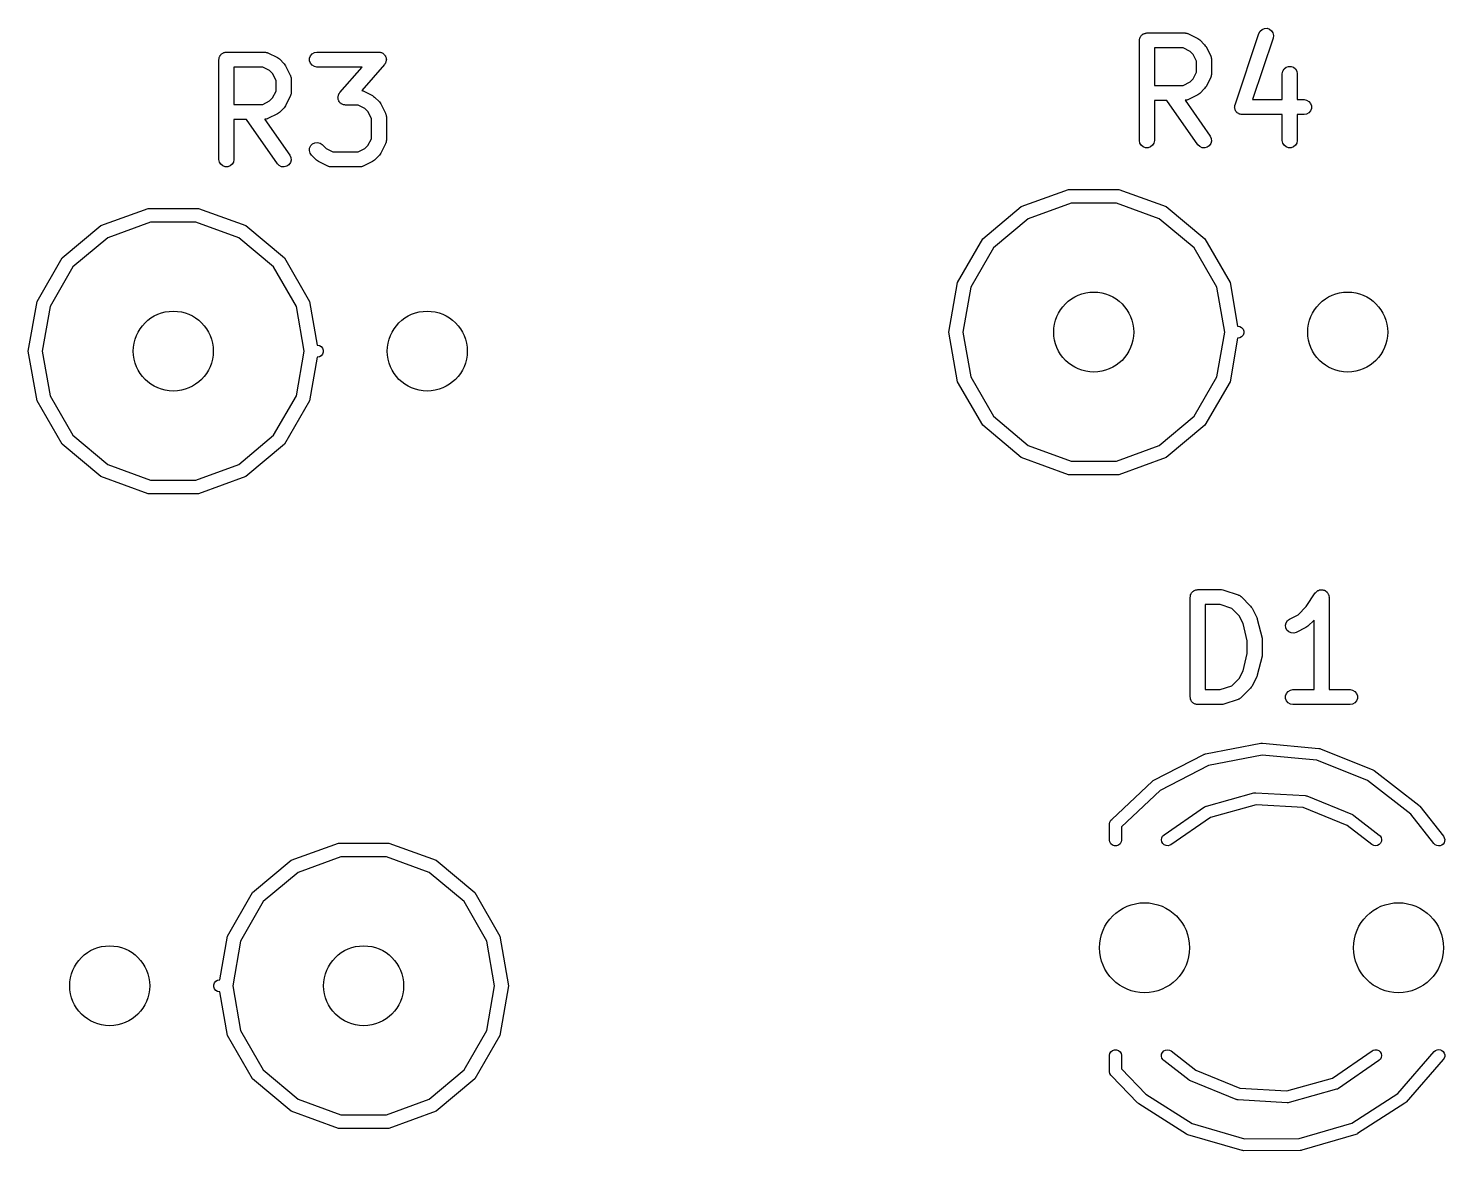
# Model space of a CAD drawing. Extents: x 138.2 to 186.5, y -95.8 to -46.7.
# Drawn here: x 170.57 to 184.74, y -57.97 to -46.74 of the extents above; entities that cross this region are included whole.
import ezdxf

# ---------------------------------------------------------------- set-up
doc = ezdxf.new("R2010")
doc.units = 0
doc.header["$MEASUREMENT"] = 0
doc.layers.add('BLACK', color=7, linetype='CONTINUOUS')

msp = doc.modelspace()

# ---------------------------------------------------------------- linework, layer by layer
at = {"layer": 'BLACK', "linetype": 'CONTINUOUS'}
for p, q in [((182.912, -46.7549), (182.936, -46.7453)), ((182.936, -46.7453), (182.962, -46.7446)), ((182.962, -46.7446), (182.987, -46.7528)), ((181.686, -46.8664), (181.687, -46.8599)), ((181.686, -47.8664), (181.686, -46.8664)), ((181.687, -46.8534), (181.689, -46.8472)), ((181.687, -46.8599), (181.687, -46.8534)), ((181.689, -46.8472), (181.69, -46.8407)), ((181.69, -46.8407), (181.694, -46.835)), ((181.694, -46.835), (181.696, -46.8289)), ((181.696, -46.8289), (181.7, -46.8239)), ((181.7, -46.8239), (181.703, -46.8182)), ((181.703, -46.8182), (181.708, -46.814)), ((181.708, -46.814), (181.713, -46.8089)), ((181.713, -46.8089), (181.718, -46.8056)), ((181.718, -46.8056), (181.723, -46.8014)), ((181.723, -46.8014), (181.73, -46.7992)), ((181.73, -46.7992), (181.735, -46.7959)), ((181.735, -46.7959), (181.742, -46.7948)), ((181.742, -46.7948), (181.748, -46.7925)), ((181.748, -46.7925), (181.754, -46.7925)), ((181.754, -46.7925), (181.761, -46.7914)), ((181.761, -46.7914), (182.142, -46.7914)), ((182.142, -46.7914), (182.146, -46.7921)), ((182.146, -46.7921), (182.15, -46.7919)), ((182.15, -46.7919), (182.159, -46.7944)), ((182.159, -46.7944), (182.168, -46.7959)), ((182.168, -46.7959), (182.171, -46.7981)), ((182.171, -46.7981), (182.175, -46.7993)), ((182.175, -46.7993), (182.271, -46.8469)), ((182.271, -46.8469), (182.28, -46.8541)), ((182.28, -46.8541), (182.29, -46.861)), ((182.29, -46.861), (182.338, -46.9086)), ((182.642, -47.5093), (182.88, -46.795)), ((183.023, -46.8425), (182.817, -47.458)), ((182.88, -46.795), (182.893, -46.7721)), ((182.893, -46.7721), (182.912, -46.7549)), ((182.987, -46.7528), (183.007, -46.769)), ((183.007, -46.769), (183.021, -46.7912)), ((183.021, -46.7912), (183.026, -46.8167)), ((183.026, -46.8167), (183.023, -46.8425)), ((172.482, -47.0377), (172.483, -47.0312)), ((172.483, -47.0312), (172.487, -47.0255)), ((172.487, -47.0255), (172.489, -47.0194)), ((172.489, -47.0194), (172.493, -47.0144)), ((172.493, -47.0144), (172.496, -47.0087)), ((172.496, -47.0087), (172.501, -47.0045)), ((172.501, -47.0045), (172.506, -46.9994)), ((172.506, -46.9994), (172.511, -46.9961)), ((172.511, -46.9961), (172.516, -46.9919)), ((172.516, -46.9919), (172.523, -46.9897)), ((172.523, -46.9897), (172.528, -46.9864)), ((172.528, -46.9864), (172.535, -46.9853)), ((172.535, -46.9853), (172.541, -46.983)), ((172.541, -46.983), (172.547, -46.983)), ((172.547, -46.983), (172.554, -46.9819)), ((172.554, -46.9819), (172.935, -46.9819)), ((172.935, -46.9819), (172.939, -46.9826)), ((172.939, -46.9826), (172.943, -46.9824)), ((172.943, -46.9824), (172.952, -46.9849)), ((172.952, -46.9849), (172.961, -46.9864)), ((172.961, -46.9864), (172.964, -46.9886)), ((172.964, -46.9886), (172.968, -46.9898)), ((172.968, -46.9898), (173.064, -47.0374)), ((173.385, -47.0439), (173.394, -47.0194)), ((173.394, -47.0194), (173.41, -46.9994)), ((173.41, -46.9994), (173.433, -46.9864)), ((173.433, -46.9864), (173.459, -46.9819)), ((173.459, -46.9819), (174.078, -46.9819)), ((174.078, -46.9819), (174.085, -46.9832)), ((174.085, -46.9832), (174.092, -46.9833)), ((174.092, -46.9833), (174.098, -46.9854)), ((174.098, -46.9854), (174.103, -46.9864)), ((174.103, -46.9864), (174.11, -46.9901)), ((174.11, -46.9901), (174.117, -46.9927)), ((174.117, -46.9927), (174.121, -46.9965)), ((174.121, -46.9965), (174.126, -46.9994)), ((174.126, -46.9994), (174.131, -47.005)), ((174.131, -47.005), (174.136, -47.0099)), ((174.136, -47.0099), (174.139, -47.0149)), ((174.139, -47.0149), (174.143, -47.0194)), ((174.143, -47.0194), (174.145, -47.0263)), ((174.145, -47.0263), (174.149, -47.0327)), ((174.149, -47.0327), (174.15, -47.0384)), ((181.836, -46.9414), (181.836, -47.3152)), ((182.124, -46.9414), (181.836, -46.9414)), ((182.193, -46.9756), (182.124, -46.9414)), ((182.223, -47.006), (182.193, -46.9756)), ((182.257, -47.0746), (182.223, -47.006)), ((182.338, -46.9086), (182.345, -46.9184)), ((182.345, -46.9184), (182.352, -46.9281)), ((182.352, -46.9281), (182.399, -47.0233)), ((182.399, -47.0233), (182.401, -47.0275)), ((182.401, -47.0275), (182.403, -47.0312)), ((182.403, -47.0312), (182.404, -47.0399)), ((172.479, -47.0569), (172.48, -47.0504)), ((172.479, -48.0569), (172.479, -47.0569)), ((172.48, -47.0439), (172.482, -47.0377)), ((172.48, -47.0504), (172.48, -47.0439)), ((172.629, -47.1319), (172.629, -47.5057)), ((172.917, -47.1319), (172.629, -47.1319)), ((172.986, -47.1661), (172.917, -47.1319)), ((173.016, -47.1965), (172.986, -47.1661)), ((173.064, -47.0374), (173.073, -47.0446)), ((173.073, -47.0446), (173.083, -47.0515)), ((173.083, -47.0515), (173.131, -47.0991)), ((173.131, -47.0991), (173.138, -47.1089)), ((173.138, -47.1089), (173.145, -47.1186)), ((173.145, -47.1186), (173.192, -47.2138)), ((173.385, -47.0699), (173.385, -47.0439)), ((173.394, -47.0944), (173.385, -47.0699)), ((173.41, -47.1143), (173.394, -47.0944)), ((173.433, -47.1274), (173.41, -47.1143)), ((173.459, -47.1319), (173.433, -47.1274)), ((173.912, -47.1319), (173.459, -47.1319)), ((173.688, -47.3884), (173.912, -47.1319)), ((174.134, -47.1063), (173.907, -47.3663)), ((174.138, -47.1), (174.134, -47.1063)), ((174.143, -47.0944), (174.138, -47.1)), ((174.145, -47.0889), (174.143, -47.0944)), ((174.148, -47.084), (174.145, -47.0889)), ((174.149, -47.0768), (174.148, -47.084)), ((174.152, -47.0699), (174.149, -47.0768)), ((174.15, -47.0384), (174.152, -47.0439)), ((174.152, -47.0439), (174.152, -47.0512)), ((174.152, -47.0512), (174.153, -47.0584)), ((174.153, -47.0584), (174.152, -47.0641)), ((174.152, -47.0641), (174.152, -47.0699)), ((182.257, -47.182), (182.257, -47.0746)), ((182.404, -47.0399), (182.407, -47.0483)), ((182.407, -47.0483), (182.407, -47.0526)), ((182.407, -47.0526), (182.407, -47.0569)), ((182.407, -47.0569), (182.407, -47.1997)), ((183.114, -47.1997), (183.119, -47.1741)), ((183.119, -47.1741), (183.132, -47.1515)), ((183.132, -47.1515), (183.152, -47.1348)), ((183.152, -47.1348), (183.176, -47.1259)), ((183.176, -47.1259), (183.202, -47.1259)), ((183.202, -47.1259), (183.227, -47.1348)), ((183.227, -47.1348), (183.247, -47.1515)), ((183.247, -47.1515), (183.26, -47.1741)), ((183.26, -47.1741), (183.264, -47.1997)), ((173.05, -47.2651), (173.016, -47.1965)), ((173.05, -47.3725), (173.05, -47.2651)), ((173.192, -47.2138), (173.194, -47.218)), ((173.194, -47.218), (173.196, -47.2217)), ((173.196, -47.2217), (173.197, -47.2304)), ((173.197, -47.2304), (173.2, -47.2388)), ((173.2, -47.2388), (173.2, -47.2431)), ((173.2, -47.2431), (173.2, -47.2474)), ((173.2, -47.2474), (173.2, -47.3902)), ((181.836, -47.3152), (182.124, -47.3152)), ((182.124, -47.3152), (182.193, -47.2809)), ((182.193, -47.2809), (182.223, -47.2505)), ((182.223, -47.2505), (182.257, -47.182)), ((182.399, -47.2333), (182.352, -47.3285)), ((182.401, -47.2291), (182.399, -47.2333)), ((182.403, -47.2254), (182.401, -47.2291)), ((182.404, -47.2167), (182.403, -47.2254)), ((182.407, -47.2083), (182.404, -47.2167)), ((182.407, -47.1997), (182.407, -47.204)), ((182.407, -47.204), (182.407, -47.2083)), ((183.114, -47.458), (183.114, -47.1997)), ((183.264, -47.1997), (183.264, -47.458)), ((172.986, -47.4714), (173.016, -47.441)), ((173.016, -47.441), (173.05, -47.3725)), ((173.192, -47.4238), (173.145, -47.519)), ((173.194, -47.4196), (173.192, -47.4238)), ((173.196, -47.4159), (173.194, -47.4196)), ((173.197, -47.4072), (173.196, -47.4159)), ((173.2, -47.3988), (173.197, -47.4072)), ((173.2, -47.3902), (173.2, -47.3945)), ((173.2, -47.3945), (173.2, -47.3988)), ((173.669, -47.4363), (173.671, -47.4306)), ((173.671, -47.4435), (173.669, -47.4363)), ((173.671, -47.4248), (173.673, -47.4179)), ((173.671, -47.4306), (173.671, -47.4248)), ((173.671, -47.4509), (173.671, -47.4435)), ((173.672, -47.4563), (173.671, -47.4509)), ((173.673, -47.462), (173.672, -47.4563)), ((173.673, -47.4179), (173.674, -47.4107)), ((173.674, -47.4107), (173.677, -47.4058)), ((173.677, -47.4058), (173.679, -47.4003)), ((173.679, -47.4003), (173.684, -47.3947)), ((173.684, -47.3947), (173.688, -47.3884)), ((173.907, -47.3663), (173.913, -47.3674)), ((173.913, -47.3674), (173.917, -47.3695)), ((173.917, -47.3695), (173.921, -47.3708)), ((173.921, -47.3708), (174.016, -47.4184)), ((174.016, -47.4184), (174.026, -47.4255)), ((174.026, -47.4255), (174.036, -47.4324)), ((174.036, -47.4324), (174.083, -47.48)), ((182.171, -47.4585), (182.168, -47.4607)), ((182.175, -47.4573), (182.171, -47.4585)), ((182.271, -47.4097), (182.175, -47.4573)), ((182.28, -47.4025), (182.271, -47.4097)), ((182.29, -47.3956), (182.28, -47.4025)), ((182.338, -47.348), (182.29, -47.3956)), ((182.345, -47.3382), (182.338, -47.348)), ((182.352, -47.3285), (182.345, -47.3382)), ((182.817, -47.458), (183.114, -47.458)), ((183.264, -47.458), (183.332, -47.458)), ((183.332, -47.458), (183.358, -47.4626)), ((172.629, -47.5057), (172.917, -47.5057)), ((172.917, -47.5057), (172.986, -47.4714)), ((173.064, -47.6002), (172.968, -47.6478)), ((173.073, -47.593), (173.064, -47.6002)), ((173.083, -47.5861), (173.073, -47.593)), ((173.131, -47.5385), (173.083, -47.5861)), ((173.138, -47.5287), (173.131, -47.5385)), ((173.145, -47.519), (173.138, -47.5287)), ((173.677, -47.4684), (173.673, -47.462)), ((173.679, -47.4753), (173.677, -47.4684)), ((173.683, -47.4798), (173.679, -47.4753)), ((173.686, -47.4848), (173.683, -47.4798)), ((173.691, -47.4897), (173.686, -47.4848)), ((173.696, -47.4953), (173.691, -47.4897)), ((173.701, -47.4982), (173.696, -47.4953)), ((173.706, -47.502), (173.701, -47.4982)), ((173.712, -47.5046), (173.706, -47.502)), ((173.719, -47.5083), (173.712, -47.5046)), ((173.724, -47.5093), (173.719, -47.5083)), ((173.73, -47.5114), (173.724, -47.5093)), ((173.737, -47.5116), (173.73, -47.5114)), ((173.744, -47.5128), (173.737, -47.5116)), ((173.87, -47.5128), (173.744, -47.5128)), ((173.938, -47.5471), (173.87, -47.5128)), ((173.968, -47.5775), (173.938, -47.5471)), ((174.003, -47.646), (173.968, -47.5775)), ((174.083, -47.48), (174.09, -47.4899)), ((174.09, -47.4899), (174.097, -47.4995)), ((174.097, -47.4995), (174.145, -47.5948)), ((174.145, -47.5948), (174.146, -47.5989)), ((174.146, -47.5989), (174.148, -47.6027)), ((181.96, -47.4652), (181.836, -47.4652)), ((181.836, -47.4652), (181.836, -47.8664)), ((182.271, -47.9094), (181.96, -47.4652)), ((182.146, -47.4644), (182.143, -47.465)), ((182.143, -47.465), (182.394, -47.8234)), ((182.15, -47.4647), (182.146, -47.4644)), ((182.159, -47.4622), (182.15, -47.4647)), ((182.168, -47.4607), (182.159, -47.4622)), ((182.638, -47.5351), (182.639, -47.5276)), ((182.639, -47.5405), (182.638, -47.5351)), ((182.639, -47.52), (182.641, -47.5148)), ((182.639, -47.5276), (182.639, -47.52)), ((182.639, -47.5461), (182.639, -47.5405)), ((182.642, -47.5532), (182.639, -47.5461)), ((182.641, -47.5148), (182.642, -47.5093)), ((182.644, -47.5606), (182.642, -47.5532)), ((182.646, -47.5653), (182.644, -47.5606)), ((182.648, -47.5705), (182.646, -47.5653)), ((182.653, -47.5764), (182.648, -47.5705)), ((182.657, -47.5828), (182.653, -47.5764)), ((182.662, -47.5863), (182.657, -47.5828)), ((182.665, -47.5905), (182.662, -47.5863)), ((182.672, -47.5943), (182.665, -47.5905)), ((182.678, -47.599), (182.672, -47.5943)), ((182.683, -47.6008), (182.678, -47.599)), ((182.688, -47.6035), (182.683, -47.6008)), ((183.358, -47.4626), (183.381, -47.4756)), ((183.381, -47.5905), (183.358, -47.6035)), ((183.381, -47.4756), (183.397, -47.4955)), ((183.397, -47.5705), (183.381, -47.5905)), ((183.397, -47.4955), (183.406, -47.52)), ((183.406, -47.5461), (183.397, -47.5705)), ((183.406, -47.52), (183.406, -47.5461)), ((172.753, -47.6557), (172.629, -47.6557)), ((172.629, -47.6557), (172.629, -48.0569)), ((173.064, -48.0999), (172.753, -47.6557)), ((172.939, -47.6549), (172.936, -47.6555)), ((172.936, -47.6555), (173.187, -48.0139)), ((172.943, -47.6552), (172.939, -47.6549)), ((172.952, -47.6527), (172.943, -47.6552)), ((172.961, -47.6512), (172.952, -47.6527)), ((172.964, -47.649), (172.961, -47.6512)), ((172.968, -47.6478), (172.964, -47.649)), ((174.003, -47.8487), (174.003, -47.646)), ((174.148, -47.6027), (174.15, -47.6113)), ((174.15, -47.6113), (174.152, -47.6197)), ((174.152, -47.6197), (174.152, -47.624)), ((174.152, -47.624), (174.153, -47.6283)), ((174.153, -47.6283), (174.153, -47.8664)), ((182.695, -47.6048), (182.688, -47.6035)), ((182.702, -47.6072), (182.695, -47.6048)), ((182.708, -47.6071), (182.702, -47.6072)), ((182.713, -47.608), (182.708, -47.6071)), ((183.114, -47.608), (182.713, -47.608)), ((183.114, -47.8664), (183.114, -47.608)), ((183.332, -47.608), (183.264, -47.608)), ((183.264, -47.608), (183.264, -47.8664)), ((183.358, -47.6035), (183.332, -47.608)), ((173.968, -47.9172), (174.003, -47.8487)), ((174.15, -47.8834), (174.148, -47.8921)), ((174.152, -47.875), (174.15, -47.8834)), ((174.153, -47.8664), (174.152, -47.8707)), ((174.152, -47.8707), (174.152, -47.875)), ((181.69, -47.892), (181.686, -47.8664)), ((181.836, -47.8664), (181.831, -47.892)), ((182.394, -47.8234), (182.405, -47.847)), ((182.407, -47.8729), (182.4, -47.8981)), ((182.405, -47.847), (182.407, -47.8729)), ((183.119, -47.892), (183.114, -47.8664)), ((183.264, -47.8664), (183.26, -47.892)), ((173.187, -48.0139), (173.198, -48.0375)), ((173.384, -47.9682), (173.386, -47.9422)), ((173.391, -47.9933), (173.384, -47.9682)), ((173.386, -47.9422), (173.397, -47.9186)), ((173.406, -48.0147), (173.391, -47.9933)), ((173.397, -47.9186), (173.416, -47.9002)), ((173.453, -48.0623), (173.406, -48.0147)), ((173.416, -47.9002), (173.439, -47.8892)), ((173.439, -47.8892), (173.465, -47.8869)), ((173.465, -47.8869), (173.49, -47.8937)), ((173.49, -47.8937), (173.512, -47.9086)), ((173.512, -47.9086), (173.551, -47.9476)), ((173.551, -47.9476), (173.619, -47.9819)), ((173.619, -47.9819), (173.87, -47.9819)), ((173.87, -47.9819), (173.938, -47.9476)), ((173.938, -47.9476), (173.968, -47.9172)), ((174.083, -48.0147), (174.036, -48.0623)), ((174.09, -48.0048), (174.083, -48.0147)), ((174.097, -47.9952), (174.09, -48.0048)), ((174.145, -47.8999), (174.097, -47.9952)), ((174.146, -47.8958), (174.145, -47.8999)), ((174.148, -47.8921), (174.146, -47.8958)), ((181.703, -47.9146), (181.69, -47.892)), ((181.723, -47.9313), (181.703, -47.9146)), ((181.748, -47.9402), (181.723, -47.9313)), ((181.774, -47.9402), (181.748, -47.9402)), ((181.798, -47.9313), (181.774, -47.9402)), ((181.818, -47.9146), (181.798, -47.9313)), ((181.831, -47.892), (181.818, -47.9146)), ((182.289, -47.9278), (182.271, -47.9094)), ((182.313, -47.9388), (182.289, -47.9278)), ((182.339, -47.9411), (182.313, -47.9388)), ((182.364, -47.9344), (182.339, -47.9411)), ((182.385, -47.9194), (182.364, -47.9344)), ((182.4, -47.8981), (182.385, -47.9194)), ((183.132, -47.9146), (183.119, -47.892)), ((183.152, -47.9313), (183.132, -47.9146)), ((183.176, -47.9402), (183.152, -47.9313)), ((183.202, -47.9402), (183.176, -47.9402)), ((183.227, -47.9313), (183.202, -47.9402)), ((183.247, -47.9146), (183.227, -47.9313)), ((183.26, -47.892), (183.247, -47.9146)), ((172.483, -48.0825), (172.479, -48.0569)), ((172.496, -48.1051), (172.483, -48.0825)), ((172.516, -48.1218), (172.496, -48.1051)), ((172.541, -48.1307), (172.516, -48.1218)), ((172.567, -48.1307), (172.541, -48.1307)), ((172.591, -48.1218), (172.567, -48.1307)), ((172.611, -48.1051), (172.591, -48.1218)), ((172.624, -48.0825), (172.611, -48.1051)), ((172.629, -48.0569), (172.624, -48.0825)), ((173.082, -48.1183), (173.064, -48.0999)), ((173.106, -48.1293), (173.082, -48.1183)), ((173.132, -48.1316), (173.106, -48.1293)), ((173.157, -48.1249), (173.132, -48.1316)), ((173.178, -48.1099), (173.157, -48.1249)), ((173.193, -48.0886), (173.178, -48.1099)), ((173.2, -48.0634), (173.193, -48.0886)), ((173.198, -48.0375), (173.2, -48.0634)), ((173.463, -48.0692), (173.453, -48.0623)), ((173.473, -48.0763), (173.463, -48.0692)), ((173.568, -48.124), (173.473, -48.0763)), ((173.572, -48.1252), (173.568, -48.124)), ((173.576, -48.1274), (173.572, -48.1252)), ((173.585, -48.1289), (173.576, -48.1274)), ((173.593, -48.1314), (173.585, -48.1289)), ((173.597, -48.1311), (173.593, -48.1314)), ((173.602, -48.1319), (173.597, -48.1311)), ((173.887, -48.1319), (173.602, -48.1319)), ((173.891, -48.1311), (173.887, -48.1319)), ((173.896, -48.1314), (173.891, -48.1311)), ((173.904, -48.1289), (173.896, -48.1314)), ((173.913, -48.1274), (173.904, -48.1289)), ((173.917, -48.1252), (173.913, -48.1274)), ((173.921, -48.124), (173.917, -48.1252)), ((174.016, -48.0763), (173.921, -48.124)), ((174.026, -48.0692), (174.016, -48.0763)), ((174.036, -48.0623), (174.026, -48.0692)), ((180.504, -48.5283), (180.977, -48.356)), ((180.977, -48.356), (181.481, -48.356)), ((181.481, -48.356), (181.954, -48.5283)), ((171.297, -48.7188), (171.77, -48.5465)), ((171.77, -48.5465), (172.274, -48.5465)), ((172.274, -48.5465), (172.747, -48.7188)), ((180.118, -48.852), (180.504, -48.5283)), ((181.002, -48.4939), (180.574, -48.6495)), ((181.456, -48.4939), (181.002, -48.4939)), ((181.884, -48.6495), (181.456, -48.4939)), ((181.954, -48.5283), (182.34, -48.852)), ((170.911, -49.0425), (171.297, -48.7188)), ((171.795, -48.6844), (171.367, -48.84)), ((172.249, -48.6844), (171.795, -48.6844)), ((172.677, -48.84), (172.249, -48.6844)), ((172.747, -48.7188), (173.133, -49.0425)), ((180.574, -48.6495), (180.225, -48.9419)), ((182.233, -48.9419), (181.884, -48.6495)), ((171.367, -48.84), (171.018, -49.1324)), ((173.026, -49.1324), (172.677, -48.84)), ((179.866, -49.2881), (180.118, -48.852)), ((182.34, -48.852), (182.592, -49.2881)), ((180.225, -48.9419), (179.998, -49.336)), ((182.46, -49.336), (182.233, -48.9419)), ((170.659, -49.4786), (170.911, -49.0425)), ((171.018, -49.1324), (170.791, -49.5265)), ((173.253, -49.5265), (173.026, -49.1324)), ((173.133, -49.0425), (173.385, -49.4786)), ((179.779, -49.784), (179.866, -49.2881)), ((182.592, -49.2881), (182.668, -49.724)), ((179.998, -49.336), (179.919, -49.784)), ((182.539, -49.784), (182.46, -49.336)), ((170.572, -49.9745), (170.659, -49.4786)), ((170.791, -49.5265), (170.712, -49.9745)), ((173.332, -49.9745), (173.253, -49.5265)), ((173.385, -49.4786), (173.461, -49.9145)), ((182.668, -49.724), (182.674, -49.724)), ((182.674, -49.724), (182.69, -49.7267)), ((179.866, -50.2799), (179.779, -49.784)), ((179.919, -49.784), (179.998, -50.232)), ((182.46, -50.232), (182.539, -49.784)), ((182.668, -49.844), (182.592, -50.2799)), ((182.674, -49.844), (182.668, -49.844)), ((182.69, -49.8413), (182.674, -49.844)), ((182.69, -49.7267), (182.708, -49.7373)), ((182.708, -49.8307), (182.69, -49.8413)), ((182.708, -49.7373), (182.722, -49.7535)), ((182.722, -49.8145), (182.708, -49.8307)), ((182.722, -49.7535), (182.729, -49.7734)), ((182.729, -49.7946), (182.722, -49.8145)), ((182.729, -49.7734), (182.729, -49.7946)), ((170.659, -50.4704), (170.572, -49.9745)), ((170.712, -49.9745), (170.791, -50.4225)), ((173.253, -50.4225), (173.332, -49.9745)), ((173.461, -49.9145), (173.467, -49.9145)), ((173.467, -49.9145), (173.483, -49.9172)), ((173.483, -49.9172), (173.501, -49.9278)), ((173.501, -49.9278), (173.515, -49.944)), ((173.515, -50.005), (173.501, -50.0212)), ((173.515, -49.944), (173.522, -49.9639)), ((173.522, -49.9851), (173.515, -50.005)), ((173.522, -49.9639), (173.522, -49.9851)), ((173.461, -50.0345), (173.385, -50.4704)), ((173.467, -50.0345), (173.461, -50.0345)), ((173.483, -50.0318), (173.467, -50.0345)), ((173.501, -50.0212), (173.483, -50.0318)), ((180.118, -50.716), (179.866, -50.2799)), ((179.998, -50.232), (180.225, -50.6261)), ((182.233, -50.6261), (182.46, -50.232)), ((182.592, -50.2799), (182.34, -50.716)), ((170.791, -50.4225), (171.018, -50.8166)), ((173.026, -50.8166), (173.253, -50.4225)), ((170.911, -50.9065), (170.659, -50.4704)), ((173.385, -50.4704), (173.133, -50.9065)), ((180.504, -51.0397), (180.118, -50.716)), ((180.225, -50.6261), (180.574, -50.9185)), ((181.884, -50.9185), (182.233, -50.6261)), ((182.34, -50.716), (181.954, -51.0397)), ((171.018, -50.8166), (171.367, -51.109)), ((172.677, -51.109), (173.026, -50.8166)), ((171.297, -51.2302), (170.911, -50.9065)), ((173.133, -50.9065), (172.747, -51.2302)), ((180.574, -50.9185), (181.002, -51.0741)), ((181.456, -51.0741), (181.884, -50.9185)), ((171.367, -51.109), (171.795, -51.2646)), ((172.249, -51.2646), (172.677, -51.109)), ((180.977, -51.212), (180.504, -51.0397)), ((181.002, -51.0741), (181.456, -51.0741)), ((181.954, -51.0397), (181.481, -51.212)), ((171.77, -51.4025), (171.297, -51.2302)), ((171.795, -51.2646), (172.249, -51.2646)), ((172.747, -51.2302), (172.274, -51.4025)), ((181.481, -51.212), (180.977, -51.212)), ((172.274, -51.4025), (171.77, -51.4025)), ((182.195, -52.4229), (182.197, -52.4167)), ((182.197, -52.4167), (182.198, -52.4102)), ((182.198, -52.4102), (182.202, -52.4045)), ((182.202, -52.4045), (182.204, -52.3984)), ((182.204, -52.3984), (182.208, -52.3934)), ((182.208, -52.3934), (182.211, -52.3877)), ((182.211, -52.3877), (182.216, -52.3835)), ((182.216, -52.3835), (182.221, -52.3784)), ((182.221, -52.3784), (182.226, -52.3751)), ((182.226, -52.3751), (182.231, -52.3709)), ((182.231, -52.3709), (182.238, -52.3687)), ((182.238, -52.3687), (182.243, -52.3654)), ((182.243, -52.3654), (182.25, -52.3643)), ((182.25, -52.3643), (182.256, -52.362)), ((182.256, -52.362), (182.262, -52.362)), ((182.262, -52.362), (182.269, -52.3609)), ((182.269, -52.3609), (182.507, -52.3609)), ((182.507, -52.3609), (182.519, -52.363)), ((182.519, -52.363), (182.531, -52.3647)), ((182.531, -52.3647), (182.674, -52.4123)), ((182.674, -52.4123), (182.677, -52.4144)), ((182.677, -52.4144), (182.682, -52.4155)), ((182.682, -52.4155), (182.689, -52.4206)), ((183.353, -52.531), (183.445, -52.3943)), ((183.445, -52.3943), (183.447, -52.3913)), ((183.447, -52.3913), (183.45, -52.3877)), ((183.45, -52.3877), (183.456, -52.3819)), ((183.456, -52.3819), (183.463, -52.3754)), ((183.463, -52.3754), (183.466, -52.3736)), ((183.466, -52.3736), (183.469, -52.3709)), ((183.469, -52.3709), (183.478, -52.3679)), ((183.478, -52.3679), (183.486, -52.3639)), ((183.486, -52.3639), (183.49, -52.3634)), ((183.49, -52.3634), (183.494, -52.362)), ((183.494, -52.362), (183.503, -52.362)), ((183.503, -52.362), (183.512, -52.361)), ((183.512, -52.361), (183.516, -52.362)), ((183.516, -52.362), (183.52, -52.362)), ((183.52, -52.362), (183.528, -52.3651)), ((183.528, -52.3651), (183.537, -52.3672)), ((183.537, -52.3672), (183.541, -52.3695)), ((183.541, -52.3695), (183.544, -52.3709)), ((183.544, -52.3709), (183.551, -52.3767)), ((183.551, -52.3767), (183.559, -52.3816)), ((183.559, -52.3816), (183.561, -52.385)), ((183.561, -52.385), (183.564, -52.3877)), ((183.564, -52.3877), (183.569, -52.3954)), ((183.569, -52.3954), (183.574, -52.4026)), ((183.574, -52.4026), (183.575, -52.4066)), ((183.575, -52.4066), (183.577, -52.4102)), ((183.577, -52.4102), (183.579, -52.419)), ((182.194, -52.4359), (182.195, -52.4294)), ((182.194, -53.4359), (182.194, -52.4359)), ((182.195, -52.4294), (182.195, -52.4229)), ((182.344, -52.5109), (182.344, -53.3609)), ((182.495, -52.5109), (182.344, -52.5109)), ((182.609, -52.5491), (182.495, -52.5109)), ((182.683, -52.6232), (182.609, -52.5491)), ((182.689, -52.4206), (182.696, -52.4248)), ((182.696, -52.4248), (182.699, -52.428)), ((182.699, -52.428), (182.703, -52.4305)), ((182.703, -52.4305), (182.798, -52.5257)), ((182.798, -52.5257), (182.805, -52.5356)), ((182.805, -52.5356), (182.812, -52.5452)), ((182.812, -52.5452), (182.86, -52.6404)), ((183.272, -52.6123), (183.353, -52.531)), ((183.579, -52.419), (183.582, -52.4276)), ((183.582, -52.4276), (183.581, -52.4318)), ((183.581, -52.4318), (183.582, -52.4359)), ((183.582, -52.4359), (183.582, -53.3609)), ((182.722, -52.7002), (182.683, -52.6232)), ((182.765, -52.8737), (182.722, -52.7002)), ((182.86, -52.6404), (182.862, -52.6483)), ((182.862, -52.6483), (182.865, -52.6558)), ((182.865, -52.6558), (182.913, -52.8463)), ((183.146, -52.7171), (183.152, -52.6918)), ((183.152, -52.6918), (183.167, -52.67)), ((183.167, -52.67), (183.188, -52.6545)), ((183.188, -52.6545), (183.272, -52.6123)), ((183.432, -52.6646), (183.37, -52.727)), ((183.432, -53.3609), (183.432, -52.6646)), ((183.149, -52.743), (183.146, -52.7171)), ((183.161, -52.7663), (183.149, -52.743)), ((183.18, -52.7842), (183.161, -52.7663)), ((183.204, -52.7945), (183.18, -52.7842)), ((183.23, -52.7961), (183.204, -52.7945)), ((183.255, -52.7887), (183.23, -52.7961)), ((183.35, -52.7411), (183.255, -52.7887)), ((183.36, -52.7339), (183.35, -52.7411)), ((183.37, -52.727), (183.36, -52.7339)), ((182.765, -52.9981), (182.765, -52.8737)), ((182.913, -52.8463), (182.914, -52.8554)), ((182.914, -52.8554), (182.915, -52.8645)), ((182.915, -52.8645), (182.915, -53.0073)), ((182.722, -53.1716), (182.765, -52.9981)), ((182.913, -53.0255), (182.865, -53.216)), ((182.914, -53.0163), (182.913, -53.0255)), ((182.915, -53.0073), (182.914, -53.0163)), ((182.609, -53.3227), (182.683, -53.2486)), ((182.683, -53.2486), (182.722, -53.1716)), ((182.86, -53.2313), (182.812, -53.3266)), ((182.862, -53.2235), (182.86, -53.2313)), ((182.865, -53.216), (182.862, -53.2235)), ((182.344, -53.3609), (182.495, -53.3609)), ((182.495, -53.3609), (182.609, -53.3227)), ((182.798, -53.3461), (182.703, -53.4413)), ((182.805, -53.3362), (182.798, -53.3461)), ((182.812, -53.3266), (182.805, -53.3362)), ((183.147, -53.4229), (183.156, -53.3984)), ((183.156, -53.3984), (183.173, -53.3784)), ((183.173, -53.3784), (183.196, -53.3654)), ((183.196, -53.3654), (183.221, -53.3609)), ((183.221, -53.3609), (183.432, -53.3609)), ((183.582, -53.3609), (183.793, -53.3609)), ((183.793, -53.3609), (183.818, -53.3654)), ((183.818, -53.3654), (183.841, -53.3784)), ((183.841, -53.3784), (183.858, -53.3984)), ((183.858, -53.3984), (183.867, -53.4229)), ((182.195, -53.4423), (182.194, -53.4359)), ((182.195, -53.4489), (182.195, -53.4423)), ((182.197, -53.4551), (182.195, -53.4489)), ((182.198, -53.4615), (182.197, -53.4551)), ((182.202, -53.4672), (182.198, -53.4615)), ((182.204, -53.4734), (182.202, -53.4672)), ((182.208, -53.4784), (182.204, -53.4734)), ((182.211, -53.4841), (182.208, -53.4784)), ((182.216, -53.4883), (182.211, -53.4841)), ((182.221, -53.4933), (182.216, -53.4883)), ((182.226, -53.4966), (182.221, -53.4933)), ((182.231, -53.5008), (182.226, -53.4966)), ((182.238, -53.5031), (182.231, -53.5008)), ((182.243, -53.5064), (182.238, -53.5031)), ((182.25, -53.5075), (182.243, -53.5064)), ((182.256, -53.5097), (182.25, -53.5075)), ((182.262, -53.5097), (182.256, -53.5097)), ((182.269, -53.5109), (182.262, -53.5097)), ((182.507, -53.5109), (182.269, -53.5109)), ((182.519, -53.5088), (182.507, -53.5109)), ((182.531, -53.507), (182.519, -53.5088)), ((182.674, -53.4594), (182.531, -53.507)), ((182.677, -53.4574), (182.674, -53.4594)), ((182.682, -53.4562), (182.677, -53.4574)), ((182.689, -53.4512), (182.682, -53.4562)), ((182.696, -53.447), (182.689, -53.4512)), ((182.699, -53.4438), (182.696, -53.447)), ((182.703, -53.4413), (182.699, -53.4438)), ((183.147, -53.4489), (183.147, -53.4229)), ((183.156, -53.4734), (183.147, -53.4489)), ((183.173, -53.4933), (183.156, -53.4734)), ((183.196, -53.5064), (183.173, -53.4933)), ((183.221, -53.5109), (183.196, -53.5064)), ((183.793, -53.5109), (183.221, -53.5109)), ((183.818, -53.5064), (183.793, -53.5109)), ((183.841, -53.4933), (183.818, -53.5064)), ((183.858, -53.4734), (183.841, -53.4933)), ((183.867, -53.4489), (183.858, -53.4734)), ((183.867, -53.4229), (183.867, -53.4489)), ((182.347, -54.0032), (182.901, -53.8968)), ((182.901, -53.8968), (182.902, -53.8967)), ((182.902, -53.8967), (182.91, -53.8964)), ((182.91, -53.8964), (182.918, -53.896)), ((182.918, -53.896), (183.48, -53.9494)), ((183.48, -53.9494), (183.481, -53.9495)), ((183.481, -53.9495), (183.489, -53.9515)), ((183.489, -53.9515), (183.496, -53.9534)), ((183.496, -53.9534), (184.021, -54.1623)), ((181.829, -54.2664), (182.331, -54.0088)), ((182.331, -54.0088), (182.332, -54.0084)), ((182.332, -54.0084), (182.339, -54.0059)), ((182.339, -54.0059), (182.347, -54.0032)), ((182.915, -54.0163), (182.378, -54.1195)), ((183.46, -54.068), (182.915, -54.0163)), ((183.968, -54.2706), (183.46, -54.068)), ((182.378, -54.1195), (181.892, -54.3693)), ((184.021, -54.1623), (184.021, -54.1626)), ((184.021, -54.1626), (184.028, -54.1667)), ((184.028, -54.1667), (184.035, -54.1708)), ((184.035, -54.1708), (184.48, -54.5183)), ((181.411, -54.659), (181.815, -54.2763)), ((181.892, -54.3693), (181.507, -54.7338)), ((181.815, -54.2763), (181.816, -54.2758)), ((181.816, -54.2758), (181.822, -54.2711)), ((181.822, -54.2711), (181.829, -54.2664)), ((182.356, -54.5268), (182.83, -54.3943)), ((182.83, -54.3943), (182.84, -54.3924)), ((182.84, -54.3924), (182.845, -54.3927)), ((182.845, -54.3927), (182.85, -54.3922)), ((182.85, -54.3922), (183.342, -54.4206)), ((184.4, -54.6085), (183.968, -54.2706)), ((181.932, -54.814), (182.338, -54.5351)), ((182.338, -54.5351), (182.347, -54.53)), ((182.347, -54.53), (182.352, -54.5287)), ((182.352, -54.5287), (182.356, -54.5268)), ((182.853, -54.5126), (182.398, -54.6396)), ((183.325, -54.5398), (182.853, -54.5126)), ((183.764, -54.7191), (183.325, -54.5398)), ((183.342, -54.4206), (183.352, -54.4221)), ((183.352, -54.4221), (183.356, -54.4239)), ((183.356, -54.4239), (183.361, -54.425)), ((183.361, -54.425), (183.817, -54.6111)), ((184.48, -54.5183), (184.48, -54.5188)), ((184.48, -54.5188), (184.485, -54.5237)), ((184.485, -54.5237), (184.49, -54.5284)), ((184.49, -54.5284), (184.726, -54.8277)), ((181.39, -54.6867), (181.4, -54.6683)), ((181.4, -54.6683), (181.411, -54.659)), ((182.398, -54.6396), (182, -54.9129)), ((183.817, -54.6111), (183.826, -54.6158)), ((183.826, -54.6158), (183.828, -54.6178)), ((183.828, -54.6178), (183.831, -54.6193)), ((183.831, -54.6193), (184.085, -54.8163)), ((184.632, -54.9021), (184.4, -54.6085)), ((181.387, -54.7023), (181.39, -54.6867)), ((181.387, -54.8687), (181.387, -54.7023)), ((181.507, -54.7338), (181.507, -54.8687)), ((181.918, -54.8277), (181.932, -54.814)), ((184.011, -54.9111), (183.764, -54.7191)), ((184.085, -54.8163), (184.093, -54.8233)), ((184.093, -54.8233), (184.103, -54.8398)), ((173.201, -55.0688), (173.674, -54.8965)), ((173.674, -54.8965), (174.178, -54.8965)), ((174.178, -54.8965), (174.651, -55.0688)), ((181.39, -54.8843), (181.387, -54.8687)), ((181.4, -54.9027), (181.39, -54.8843)), ((181.417, -54.9163), (181.4, -54.9027)), ((181.436, -54.9235), (181.417, -54.9163)), ((181.458, -54.9235), (181.436, -54.9235)), ((181.477, -54.9163), (181.458, -54.9235)), ((181.494, -54.9027), (181.477, -54.9163)), ((181.504, -54.8843), (181.494, -54.9027)), ((181.507, -54.8687), (181.504, -54.8843)), ((181.906, -54.8648), (181.909, -54.8453)), ((181.91, -54.8841), (181.906, -54.8648)), ((181.909, -54.8453), (181.918, -54.8277)), ((181.919, -54.9013), (181.91, -54.8841)), ((181.934, -54.9143), (181.919, -54.9013)), ((181.952, -54.9219), (181.934, -54.9143)), ((181.972, -54.9232), (181.952, -54.9219)), ((181.991, -54.9181), (181.972, -54.9232)), ((182, -54.9129), (181.991, -54.9181)), ((184.029, -54.9204), (184.011, -54.9111)), ((184.048, -54.9237), (184.029, -54.9204)), ((184.068, -54.9204), (184.048, -54.9237)), ((184.085, -54.9111), (184.068, -54.9204)), ((184.098, -54.8966), (184.085, -54.9111)), ((184.106, -54.8786), (184.098, -54.8966)), ((184.103, -54.8398), (184.108, -54.859)), ((184.108, -54.859), (184.106, -54.8786)), ((184.645, -54.9138), (184.632, -54.9021)), ((184.66, -54.9216), (184.645, -54.9138)), ((184.676, -54.9248), (184.66, -54.9216)), ((184.693, -54.9232), (184.676, -54.9248)), ((184.709, -54.9169), (184.693, -54.9232)), ((184.723, -54.9065), (184.709, -54.9169)), ((184.733, -54.8927), (184.723, -54.9065)), ((184.726, -54.8277), (184.727, -54.8283)), ((184.727, -54.8283), (184.735, -54.8431)), ((184.738, -54.8766), (184.733, -54.8927)), ((184.735, -54.8431), (184.739, -54.8596)), ((184.739, -54.8596), (184.738, -54.8766)), ((172.815, -55.3925), (173.201, -55.0688)), ((173.699, -55.0344), (173.271, -55.19)), ((174.153, -55.0344), (173.699, -55.0344)), ((174.581, -55.19), (174.153, -55.0344)), ((174.651, -55.0688), (175.037, -55.3925)), ((173.271, -55.19), (172.922, -55.4824)), ((174.93, -55.4824), (174.581, -55.19)), ((172.563, -55.8286), (172.815, -55.3925)), ((175.037, -55.3925), (175.289, -55.8286)), ((172.922, -55.4824), (172.695, -55.8765)), ((175.157, -55.8765), (174.93, -55.4824)), ((172.487, -56.2645), (172.563, -55.8286)), ((172.695, -55.8765), (172.616, -56.3245)), ((175.236, -56.3245), (175.157, -55.8765)), ((175.289, -55.8286), (175.376, -56.3245)), ((172.426, -56.3139), (172.433, -56.294)), ((172.426, -56.3351), (172.426, -56.3139)), ((172.433, -56.355), (172.426, -56.3351)), ((172.433, -56.294), (172.447, -56.2778)), ((172.447, -56.3712), (172.433, -56.355)), ((172.447, -56.2778), (172.465, -56.2672)), ((172.465, -56.3818), (172.447, -56.3712)), ((172.465, -56.2672), (172.481, -56.2645)), ((172.481, -56.3845), (172.465, -56.3818)), ((172.481, -56.2645), (172.487, -56.2645)), ((172.487, -56.3845), (172.481, -56.3845)), ((172.563, -56.8204), (172.487, -56.3845)), ((172.616, -56.3245), (172.695, -56.7725)), ((175.157, -56.7725), (175.236, -56.3245)), ((175.376, -56.3245), (175.289, -56.8204)), ((172.695, -56.7725), (172.922, -57.1666)), ((174.93, -57.1666), (175.157, -56.7725)), ((172.815, -57.2565), (172.563, -56.8204)), ((175.289, -56.8204), (175.037, -57.2565)), ((181.387, -57.0183), (181.39, -57.0027)), ((181.387, -57.1847), (181.387, -57.0183)), ((181.39, -57.0027), (181.4, -56.9843)), ((181.4, -56.9843), (181.417, -56.9707)), ((181.417, -56.9707), (181.436, -56.9635)), ((181.436, -56.9635), (181.458, -56.9635)), ((181.458, -56.9635), (181.477, -56.9707)), ((181.477, -56.9707), (181.494, -56.9843)), ((181.494, -56.9843), (181.504, -57.0027)), ((181.504, -57.0027), (181.507, -57.0183)), ((181.507, -57.0183), (181.507, -57.1548)), ((181.906, -57.0282), (181.908, -57.0086)), ((181.911, -57.0473), (181.906, -57.0282)), ((181.908, -57.0086), (181.916, -56.9906)), ((181.922, -57.0639), (181.911, -57.0473)), ((181.916, -56.9906), (181.929, -56.9761)), ((181.929, -57.0709), (181.922, -57.0639)), ((181.929, -56.9761), (181.947, -56.9667)), ((182.183, -57.2679), (181.929, -57.0709)), ((181.947, -56.9667), (181.966, -56.9635)), ((181.966, -56.9635), (181.985, -56.9667)), ((181.985, -56.9667), (182.003, -56.9761)), ((182.003, -56.9761), (182.25, -57.168)), ((183.616, -57.2473), (184.014, -56.9739)), ((184.082, -57.0728), (183.676, -57.3518)), ((184.014, -56.9739), (184.023, -56.9688)), ((184.023, -56.9688), (184.042, -56.9636)), ((184.042, -56.9636), (184.062, -56.9649)), ((184.062, -56.9649), (184.08, -56.9725)), ((184.08, -56.9725), (184.095, -56.9856)), ((184.096, -57.0591), (184.082, -57.0728)), ((184.095, -56.9856), (184.104, -57.0027)), ((184.105, -57.0416), (184.096, -57.0591)), ((184.104, -57.0027), (184.108, -57.0221)), ((184.108, -57.0221), (184.105, -57.0416)), ((184.27, -57.4023), (184.634, -56.9828)), ((184.725, -57.0614), (184.355, -57.4875)), ((184.634, -56.9828), (184.635, -56.9822)), ((184.635, -56.9822), (184.648, -56.9712)), ((184.648, -56.9712), (184.663, -56.9644)), ((184.663, -56.9644), (184.68, -56.9621)), ((184.68, -56.9621), (184.697, -56.9647)), ((184.697, -56.9647), (184.712, -56.9719)), ((184.712, -56.9719), (184.725, -56.9831)), ((184.725, -56.9831), (184.734, -56.9975)), ((184.734, -57.0472), (184.725, -57.0614)), ((184.734, -56.9975), (184.739, -57.0138)), ((184.739, -57.0308), (184.734, -57.0472)), ((184.739, -57.0138), (184.739, -57.0308)), ((172.922, -57.1666), (173.271, -57.459)), ((174.581, -57.459), (174.93, -57.1666)), ((181.39, -57.2003), (181.387, -57.1847)), ((181.4, -57.2187), (181.39, -57.2003)), ((181.408, -57.2254), (181.4, -57.2187)), ((181.668, -57.4956), (181.408, -57.2254)), ((181.507, -57.1548), (181.75, -57.4072)), ((182.25, -57.168), (182.689, -57.3472)), ((173.201, -57.5802), (172.815, -57.2565)), ((175.037, -57.2565), (174.651, -57.5802)), ((182.186, -57.2693), (182.183, -57.2679)), ((182.188, -57.2713), (182.186, -57.2693)), ((182.197, -57.276), (182.188, -57.2713)), ((182.653, -57.4621), (182.197, -57.276)), ((182.689, -57.3472), (183.161, -57.3744)), ((183.161, -57.3744), (183.616, -57.2473)), ((183.658, -57.3601), (183.184, -57.4926)), ((183.663, -57.3581), (183.658, -57.3601)), ((183.667, -57.3569), (183.663, -57.3581)), ((183.676, -57.3518), (183.667, -57.3569)), ((173.271, -57.459), (173.699, -57.6146)), ((174.153, -57.6146), (174.581, -57.459)), ((181.673, -57.4997), (181.668, -57.4956)), ((181.679, -57.5042), (181.673, -57.4997)), ((181.679, -57.5046), (181.679, -57.5042)), ((182.155, -57.8075), (181.679, -57.5046)), ((181.75, -57.4072), (182.212, -57.7017)), ((182.658, -57.4631), (182.653, -57.4621)), ((182.662, -57.465), (182.658, -57.4631)), ((182.673, -57.4664), (182.662, -57.465)), ((183.164, -57.4948), (182.673, -57.4664)), ((183.169, -57.4942), (183.164, -57.4948)), ((183.174, -57.4946), (183.169, -57.4942)), ((183.184, -57.4926), (183.174, -57.4946)), ((183.81, -57.6981), (184.27, -57.4023)), ((184.342, -57.4986), (183.867, -57.8037)), ((184.348, -57.4933), (184.342, -57.4986)), ((184.354, -57.488), (184.348, -57.4933)), ((184.355, -57.4875), (184.354, -57.488)), ((173.674, -57.7525), (173.201, -57.5802)), ((173.699, -57.6146), (174.153, -57.6146)), ((174.651, -57.5802), (174.178, -57.7525)), ((174.178, -57.7525), (173.674, -57.7525)), ((182.212, -57.7017), (182.738, -57.854)), ((183.285, -57.8528), (183.81, -57.6981)), ((182.163, -57.8109), (182.155, -57.8075)), ((182.17, -57.8143), (182.163, -57.8109)), ((182.171, -57.8145), (182.17, -57.8143)), ((182.713, -57.9717), (182.171, -57.8145)), ((182.738, -57.854), (183.285, -57.8528)), ((183.852, -57.8107), (183.311, -57.9703)), ((183.859, -57.8074), (183.852, -57.8107)), ((183.867, -57.804), (183.859, -57.8074)), ((183.867, -57.8037), (183.867, -57.804)), ((182.721, -57.9728), (182.713, -57.9717)), ((182.729, -57.974), (182.721, -57.9728)), ((183.294, -57.9728), (182.729, -57.974)), ((182.729, -57.974), (182.729, -57.974)), ((183.302, -57.9716), (183.294, -57.9728)), ((183.31, -57.9705), (183.302, -57.9716)), ((183.311, -57.9703), (183.31, -57.9705))]:
    msp.add_line(p, q, dxfattribs=at)
at = {"layer": 'BLACK'}
for centre, radius in [((181.229, -49.784), 0.4), ((183.769, -49.784), 0.4), ((172.022, -49.9745), 0.4), ((174.562, -49.9745), 0.4), ((181.737, -55.9435), 0.45), ((184.277, -55.9435), 0.45), ((171.386, -56.3245), 0.4), ((173.926, -56.3245), 0.4)]:
    msp.add_circle(centre, radius, dxfattribs=at)

doc.saveas('drawing.dxf')
